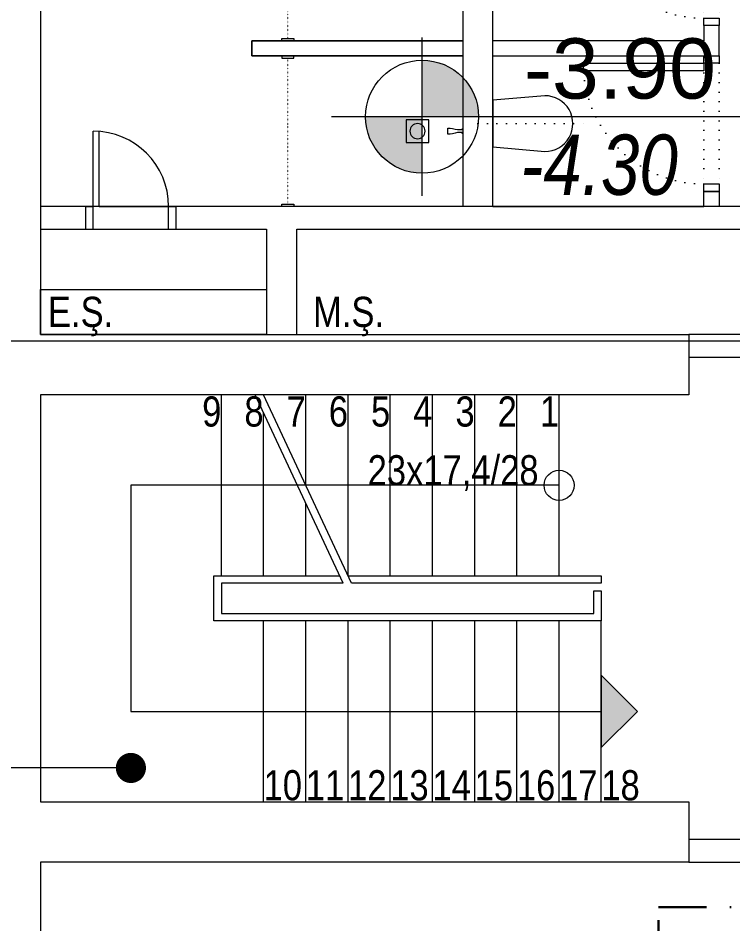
# Model space of a CAD drawing. Header units: metres. Extents: x -19121 to 152404, y -12107 to 29421.
# Drawn here: x 84025 to 84499, y 6389 to 6990 of the extents above; entities that cross this region are included whole.
import ezdxf
from ezdxf.enums import TextEntityAlignment as Align

# ---------------------------------------------------------------- set-up
doc = ezdxf.new("R2010")
doc.units = ezdxf.units.M
doc.header["$LTSCALE"] = 50
doc.header["$MEASUREMENT"] = 0
doc.linetypes.add('DASHDOT', pattern=[25.4, 12.7, -6.35, 0, -6.35])
doc.linetypes.add('DOT2', pattern=[0.125, 0, -0.125])
doc.layers.get('0').update_dxf_attribs({"color": 9, "lineweight": 9})
for name, color, linetype, lineweight in [('00', 9, 'Continuous', 9), ('01', 9, 'Continuous', 9), ('05V', 9, 'Continuous', 9), ('06D', 9, 'Continuous', 9), ('07K', 9, 'Continuous', 9), ('11', 9, 'Continuous', 9), ('19', 9, 'Continuous', 9), ('21', 9, 'Continuous', 9), ('21_mahal200', 9, 'Continuous', 9), ('E-KABLO', 7, 'Continuous', 30)]:
    doc.layers.add(name, color=color, linetype=linetype, lineweight=lineweight)
doc.styles.add('Arial', font='arial.ttf', dxfattribs={"height": 2.5})
doc.styles.add('MuuM_TEXT-ITALIC', font='ARIALNI.TTF')
doc.styles.add('MuuM_TEXT-STANDART', font='ARIALN.TTF')
doc.dimstyles.new('MuuM_DIM200', dxfattribs={"dimscale": 20, "dimtxt": 2, "dimasz": 1, "dimexe": 1, "dimexo": 1, "dimgap": 1, "dimtad": 1, "dimdec": 1, "dimrnd": 0.5, "dimdsep": 46, "dimtxsty": 'MuuM_TEXT-STANDART', "dimblk": 'ARCHTICK', "dimcen": 0, "dimdle": 0.15, "dimclrd": 256, "dimclre": 256, "dimclrt": 256, "dimadec": 0, "dimazin": 0, "dimtfac": 5, "dimtdec": 1, "dimtix": 1, "dimtmove": 2, "dimatfit": 3, "dimldrblk": 'DOT', "dimfxl": 3, "dimfxlon": 1, "dimtolj": 1, "dimlwd": -1, "dimlwe": -1, "dimarcsym": 0})

# ---------------------------------------------------------------- blocks, each defined once
blk = doc.blocks.new('1.Bod.Ara.Sitatik Elk')
at = {"layer": '01'}
blk.add_lwpolyline([(1694.99, -40), (60, -1150.28), (40, -1163.86), (40, -1188.24), (40, -1370), (40, -1370), (40, -1430), (40, -1430), (40, -1850), (470, -1850), (470, -1890), (40, -1890), (40, -2160), (470, -2160), (470, -2200), (40, -2200), (40, -2200), (40, -2200), (40, -2945), (0, -2945), (0, -1142.67), (1968.94, 194.38)], dxfattribs=at)
blk = doc.blocks.new('_ArchTick')
at = {"color": 0, "linetype": 'ByBlock', "const_width": 0.15}
blk.add_lwpolyline([(-0.5, -0.5), (0.5, 0.5)], dxfattribs=at)
blk = doc.blocks.new('_Dot')
at = {"color": 0, "linetype": 'ByBlock', "lineweight": -2}
blk.add_line((-0.5, 0), (-1, 0), dxfattribs=at)
at = {"color": 0, "linetype": 'ByBlock', "const_width": 0.5}
blk.add_lwpolyline([(-0.25, 0, 1), (0.25, 0, 1)], format="xyb", close=True, dxfattribs=at)
blk = doc.blocks.new('p-M01-M02_merdiven-1050')
at = {"layer": '19'}
h = blk.add_hatch(color=256, dxfattribs=at)
h.dxf.hatch_style = 1
edge = h.paths.add_edge_path()
edge.add_arc((210, -344), 10, 270, 630)
h = blk.add_hatch(color=256, dxfattribs=at)
h.dxf.hatch_style = 1
h.paths.add_polyline_path([(84, -372), (36, -372), (60, -396.04)])
at = {"layer": '19', "linetype": 'Continuous'}
for points in [[(210, -344), (210, -120), (210, -60), (60, -60), (60, -372)], [(145, -200.74), (145, -120), (125, -120), (125, -120), (125, -367), (140, -367), (140, -372), (120, -372), (120, -367), (120, -115), (120, -115), (150, -115), (150, -198.41)], [(150, -120), (270, -120)], [(145, -200.74), (270, -142.41)], [(0, -148), (120, -148)], [(145, -206.33), (270, -148)], [(150, -148), (258.02, -148)], [(0, -176), (120, -176)], [(150, -176), (198.02, -176)], [(210, -176), (270, -176)], [(0, -204), (120, -204)], [(150, -204), (270, -204)], [(0, -232), (120, -232)], [(150, -232), (270, -232)], [(0, -260), (120, -260)], [(150, -260), (270, -260)], [(0, -288), (120, -288)], [(150, -288), (270, -288)], [(0, -316), (120, -316)], [(150, -316), (270, -316)], [(0, -344), (120, -344)], [(150, -344), (270, -344)], [(0, -372), (120, -372)]]:
    blk.add_lwpolyline(points, dxfattribs=at)
at = {"layer": '19'}
for points in [[(145, -206.33), (270, -148)], [(150, -204), (150, -372), (150, -372), (145, -372), (145, -372), (145, -206.33)]]:
    blk.add_lwpolyline(points, dxfattribs=at)
blk.add_lwpolyline([(84, -372), (36, -372), (60, -396.04)], close=True, dxfattribs=at)
blk.add_circle((210, -344), 10, dxfattribs=at)
blk = doc.blocks.new('0_elevationtarget-p-bk')
h = blk.add_hatch(color=250)
h.paths.add_polyline_path([(1.875, 0, 0.414214), (0, 1.875), (0, 0)])
h.paths.add_polyline_path([(0, 0), (-1.875, 0, 0.414214), (0, -1.875)])
blk.add_line((0, -2.625), (0, 2.625))
blk.add_lwpolyline([(12.453, 0), (-3, 0)])
blk.add_circle((0, 0), 1.875)
at = {"style": 'Arial'}
blk.add_attdef('BITMISKOT', text='', height=2, dxfattribs=at).set_placement((4.5, 0), align=Align.BOTTOM_LEFT)
at = {"style": 'MuuM_TEXT-ITALIC'}
blk.add_attdef('FINISHINGFLOORLEVEL', text='', height=2, dxfattribs=at).set_placement((4.5, -0.592), align=Align.TOP_LEFT)
blk = doc.blocks.new('p-kapı-ah-90')
at = {"linetype": 'DOT2'}
for p, q in [((5, 10), (85, 10)), ((5, 0), (85, 0))]:
    blk.add_line(p, q, dxfattribs=at)
for points in [[(10, 10), (10, 90), (5, 90), (5, 10)], [(0, 0), (5, 0), (5, 10), (0, 10)], [(85, 0), (90, 0), (90, 10), (85, 10)]]:
    blk.add_lwpolyline(points, close=True)
blk.add_lwpolyline([(5, 10), (5, 90, -0.414214), (85, 10, -0.433892)], format="xyb", dxfattribs=at)
blk = doc.blocks.new('p-duş kabini')
for points in [[(-485, 1200), (-485, 1120), (-500, 1120), (-500, 1200)], [(485, 1200), (485, 1120), (500, 1120), (500, 1200)], [(75, 375), (75, 225), (-75, 225), (-75, 375)]]:
    blk.add_lwpolyline(points, close=True)
blk.add_lwpolyline([(-500, 1160), (-500, 0), (500, 0), (500, 1160)])
at = {"linetype": 'DOT2'}
blk.add_lwpolyline([(485, 1160), (-485, 1160)], dxfattribs=at)
blk.add_lwpolyline([(20, 100), (-20, 100, 0.069693), (-10, 35), (-10, 4), (-15, 4), (-15, 0), (15, 0), (15, 4), (10, 4), (10, 35, 0.069693), (20, 100)], format="xyb")
blk.add_circle((0, 300), 50)
blk = doc.blocks.new('p-klozet')
at = {"linetype": 'DOT2'}
blk.add_lwpolyline([(0, 10), (0, -60)], dxfattribs=at)
blk.add_lwpolyline([(-15.5, 0), (15.5, 0), (18.5, -34.47, -1.001588), (-18.5, -34.47)], format="xyb", close=True)
blk = doc.blocks.new('ttttttttttttt')
for points in [[(3983.49, -30733.6), (3983.49, -30748.6)], [(3988.49, -30733.6), (3983.49, -30733.6)], [(3988.49, -30733.6), (3988.49, -30748.6)], [(4043.49, -30733.6), (4038.49, -30733.6)], [(4038.49, -30733.6), (4038.49, -30748.6)], [(4043.49, -30733.6), (4043.49, -30748.6)], [(3988.49, -30748.6), (3983.49, -30748.6)], [(4034.49, -30748.6), (3988.49, -30748.6)], [(4034.49, -30748.6), (4034.49, -30798.6)], [(4034.49, -30748.6), (4038.49, -30748.6)], [(4043.49, -30748.6), (4038.49, -30748.6)], [(4038.49, -30748.6), (4038.49, -30798.6)]]:
    blk.add_lwpolyline(points)
blk.add_arc((4038.49, -30748.6), 50, 180, 270)
blk = doc.blocks.new('1.Bod.Ara.Mimari Elk')
at = {"layer": '00'}
for points in [[(660, -1850), (660, -1780), (860, -1780), (860, -1895), (875, -1895), (875, -1765), (660, -1765), (660, -1329.43), (645, -1329.43), (645, -1765), (40, -1765), (40, -1780), (190, -1780), (190, -1850), (210, -1850), (210, -1780), (645, -1780), (645, -1850)], [(645, -1850), (645, -1850), (645, -1850), (470, -1850), (470, -1865), (645, -1865), (645, -2060), (660, -2060), (660, -2015), (860, -2015), (860, -2050), (875, -2050), (875, -1985), (860, -1985), (860, -2000), (660, -2000), (660, -1865)], [(860, -2185), (660, -2185), (660, -2170), (645, -2170), (645, -2185), (470, -2185), (470, -2200), (645, -2200), (645, -2200), (860, -2200), (860, -2185)]]:
    blk.add_lwpolyline(points, dxfattribs=at)
at = {"layer": '06D'}
blk.add_lwpolyline([(190, -1850), (40, -1850), (40, -1820), (190, -1820), (190, -1850)], dxfattribs=at)
at = {"layer": '11'}
for points in [[(320.1, -1555), (320.1, -1765)], [(340.1, -1765), (340.1, -1555)], [(490.1, -1655), (490.1, -1645), (480.1, -1645), (480.1, -1655), (340.1, -1655)], [(320.1, -1655), (320.1, -1655), (190.1, -1655), (180.1, -1655), (180.1, -1665), (320.1, -1665)], [(320.1, -1665), (180.1, -1665), (180.1, -1655), (320.1, -1655)], [(340.1, -1665), (490.1, -1665), (490.1, -1655)], [(340.1, -1765), (480.1, -1765), (480.1, -1755), (490.1, -1755), (490.1, -1765)]]:
    blk.add_lwpolyline(points, dxfattribs=at)
for name, p, rotation in [('ttttttttttttt', (4113.49, -32513.6), 180), ('p-M01-M02_merdiven-1050', (40, -2160), 90)]:
    blk.add_blockref(name, p, dxfattribs=dict(rotation=rotation))
at = {"layer": '05V', "xscale": -0.1000000000058208, "yscale": 0.1000000000058208, "zscale": 0.1000000000058208, "rotation": 90}
for p in [(320.1, -1605), (320.1, -1715)]:
    blk.add_blockref('p-duş kabini', p, dxfattribs=at)
at = {"layer": '05V', "xscale": -1, "rotation": 90}
blk.add_blockref('p-klozet', (340.1, -1710), dxfattribs=at)
at = {"layer": '07K', "xscale": -1, "rotation": 90}
for p in [(490.1, -1555), (490.1, -1665)]:
    blk.add_blockref('p-kapı-ah-90', p, dxfattribs=at)
at = {"layer": '21'}
ref = blk.add_blockref('0_elevationtarget-p-bk', (293.12, -1705.42), dxfattribs=dict(at, xscale=20, yscale=20, zscale=20))
ref.add_attrib('BITMISKOT', ' -3.90', dxfattribs={"layer": '0', "height": 40, "style": 'Arial'}).set_placement((345.13, -1705.42), align=Align.BOTTOM_LEFT)
ref.add_attrib('FINISHINGFLOORLEVEL', ' -4.30', dxfattribs={"layer": '0', "height": 40, "style": 'MuuM_TEXT-ITALIC'}).set_placement((345.56, -1717.26), align=Align.TOP_LEFT)
at = {"layer": '21', "style": 'MuuM_TEXT-STANDART'}
for s, p in [('E.Ş.', (44.98, -1844.91)), ('M.Ş.', (220.79, -1844.91)), ('10', (188, -2159)), ('11', (216, -2159)), ('12', (244, -2159)), ('13', (272, -2159)), ('14', (300, -2159)), ('15', (328, -2159)), ('16', (356, -2159)), ('17', (384, -2159)), ('18', (412, -2159))]:
    blk.add_text(s, height=20, dxfattribs=at).set_placement(p)
for s, p in [('9', (160, -1911)), ('8', (188, -1911)), ('7', (216, -1911)), ('6', (244, -1911)), ('5', (272, -1911)), ('4', (300, -1911)), ('3', (328, -1911)), ('2', (356, -1911)), ('1', (384, -1911)), ('23x17,4/28', (370.39, -1950))]:
    blk.add_text(s, height=20, dxfattribs=at).set_placement(p, align=Align.RIGHT)
at = {"layer": '21_mahal200'}
for points in [[(743.13, -1854.32), (-109.01, -1854.32)], [(100, -2137.53), (-109.01, -2137.53)]]:
    blk.add_leader(points, dimstyle='MuuM_DIM200', override={"dimasz": 1, "dimfxl": 10}, dxfattribs=at)

msp = doc.modelspace()

# ---------------------------------------------------------------- linework, layer by layer
at = {"layer": 'E-KABLO', "color": 6, "linetype": 'DASHDOT', "ltscale": 0.05}
for p, q in [((84450, 5723.82), (84450, 6400)), ((84450, 6400), (84760.43, 6400))]:
    msp.add_line(p, q, dxfattribs=at)

# ---------------------------------------------------------------- block references
for name in ['1.Bod.Ara.Mimari Elk', '1.Bod.Ara.Sitatik Elk']:
    msp.add_blockref(name, (84000, 8630))

doc.saveas('drawing.dxf')
